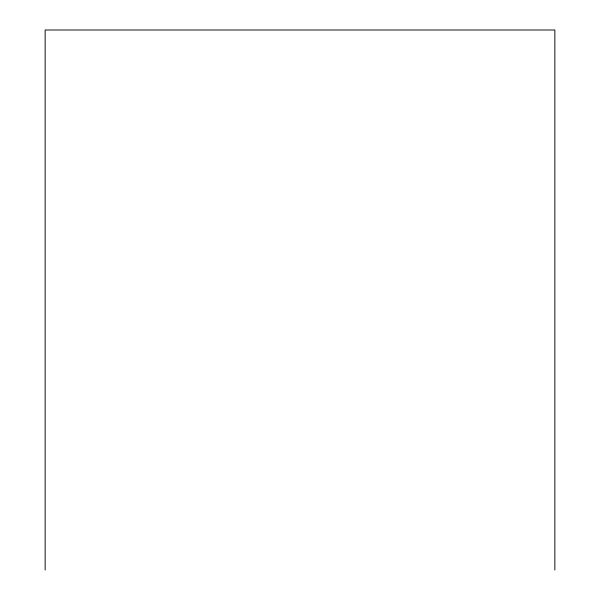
<?xml version="1.0" encoding="UTF-8"?>
<svg xmlns="http://www.w3.org/2000/svg" width="600" height="600" viewBox="0 0 600 600"><rect width="100%" height="100%" fill="white"/><g stroke="black" fill="none" stroke-linecap="round" stroke-linejoin="round"><path stroke-width="0.9" d="M554.85 570L554.85 30L45.15 30L45.15 570"/></g></svg>
